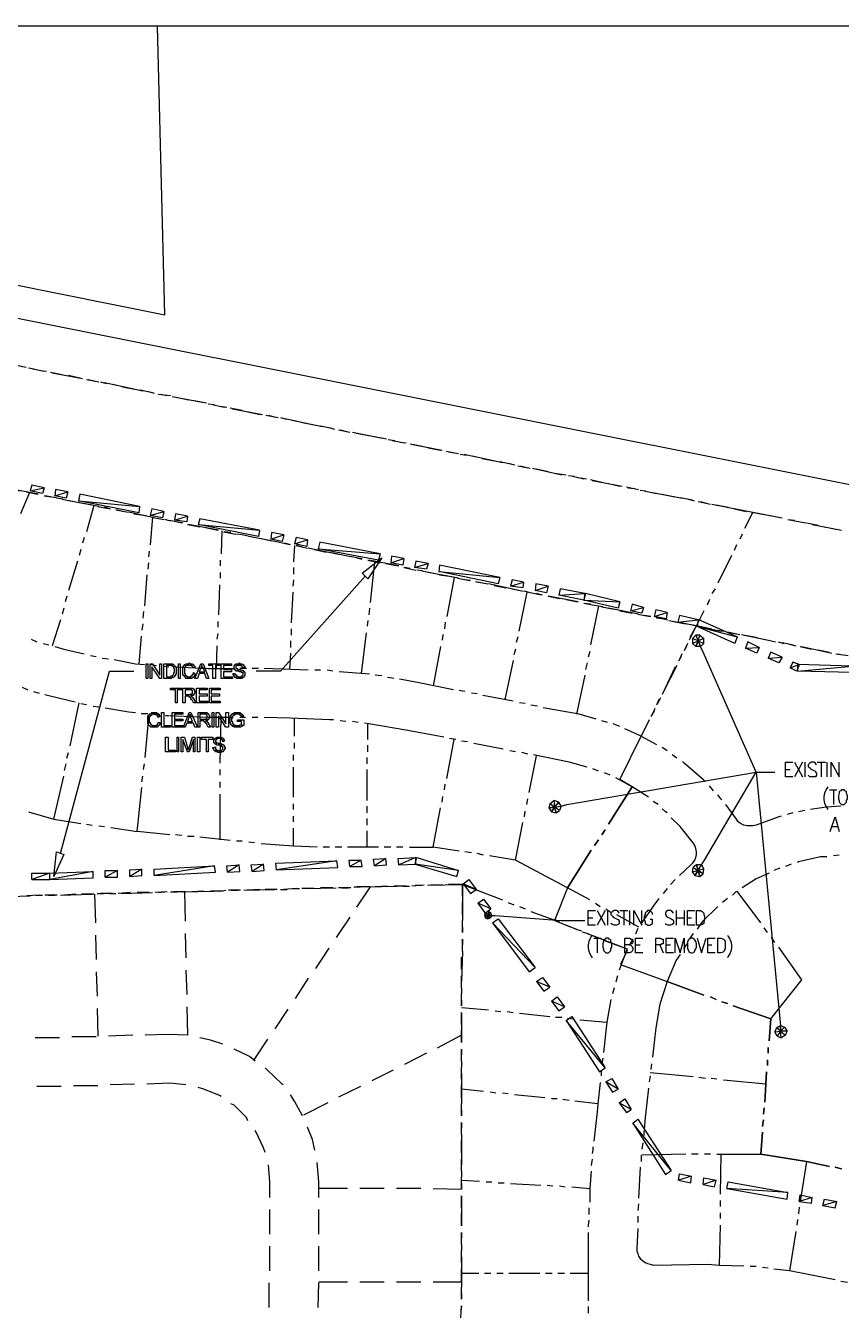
# Model space of a CAD drawing. Header units: metres. Extents: x 0 to 4950, y 0 to 3150.
# Drawn here: x 1469 to 2469, y 1571 to 3150 of the extents above; entities that cross this region are included whole.
import ezdxf

# ---------------------------------------------------------------- set-up
doc = ezdxf.new("R2010")
doc.units = ezdxf.units.M
for name, color, linetype in [('CLEARING_LIMITS', 4, 'Continuous'), ('EXISTING_DETAIL', 8, 'Continuous'), ('SITE_BASE', 7, 'Continuous')]:
    doc.layers.add(name, color=color, linetype=linetype)

msp = doc.modelspace()

# ---------------------------------------------------------------- linework, layer by layer
at = {"layer": 'CLEARING_LIMITS'}
for points in [[(1476, 2586), (1474, 2579), (1491, 2583), (1476, 2586)], [(1474, 2579), (1491, 2583), (1489, 2576), (1474, 2579)], [(1505, 2581), (1504, 2573), (1520, 2578), (1505, 2581)], [(1504, 2573), (1520, 2578), (1518, 2570), (1504, 2573)], [(1535, 2575), (1533, 2567), (1608, 2560), (1535, 2575)], [(1533, 2567), (1608, 2560), (1607, 2552), (1533, 2567)], [(1623, 2557), (1621, 2549), (1638, 2554), (1623, 2557)], [(1621, 2549), (1638, 2554), (1636, 2546), (1621, 2549)], [(1652, 2551), (1651, 2543), (1667, 2548), (1652, 2551)], [(1651, 2543), (1667, 2548), (1666, 2541), (1651, 2543)], [(1682, 2545), (1680, 2538), (1755, 2531), (1682, 2545)], [(1680, 2538), (1755, 2531), (1754, 2523), (1680, 2538)], [(1770, 2528), (1769, 2520), (1785, 2525), (1770, 2528)], [(1769, 2520), (1785, 2525), (1783, 2517), (1769, 2520)], [(1800, 2522), (1798, 2514), (1814, 2519), (1800, 2522)], [(1798, 2514), (1814, 2519), (1813, 2511), (1798, 2514)], [(1829, 2516), (1827, 2508), (1903, 2502), (1829, 2516)], [(1827, 2508), (1903, 2502), (1901, 2494), (1827, 2508)], [(1917, 2499), (1916, 2491), (1932, 2496), (1917, 2499)], [(1916, 2491), (1932, 2496), (1931, 2488), (1916, 2491)], [(1947, 2493), (1945, 2485), (1962, 2490), (1947, 2493)], [(1945, 2485), (1962, 2490), (1960, 2483), (1945, 2485)], [(1976, 2488), (1975, 2480), (2050, 2473), (1976, 2488)], [(1975, 2480), (2050, 2473), (2048, 2465), (1975, 2480)], [(2065, 2470), (2063, 2462), (2079, 2467), (2065, 2470)], [(2063, 2462), (2079, 2467), (2078, 2460), (2063, 2462)], [(2094, 2465), (2093, 2457), (2109, 2462), (2094, 2465)], [(2093, 2457), (2109, 2462), (2107, 2454), (2093, 2457)], [(2124, 2459), (2122, 2451), (2154, 2453), (2124, 2459)], [(2122, 2451), (2154, 2453), (2153, 2445), (2122, 2451)], [(2155, 2453), (2153, 2445), (2197, 2443), (2155, 2453)], [(2153, 2445), (2197, 2443), (2195, 2435), (2153, 2445)], [(2212, 2440), (2210, 2432), (2226, 2436), (2212, 2440)], [(2210, 2432), (2226, 2436), (2224, 2429), (2210, 2432)], [(2241, 2433), (2239, 2425), (2255, 2430), (2241, 2433)], [(2239, 2425), (2255, 2430), (2254, 2422), (2239, 2425)], [(2270, 2426), (2268, 2418), (2293, 2421), (2270, 2426)], [(2268, 2418), (2293, 2421), (2292, 2413), (2268, 2418)], [(2294, 2421), (2291, 2413), (2341, 2400), (2294, 2421)], [(2291, 2413), (2341, 2400), (2338, 2392), (2291, 2413)], [(2354, 2394), (2351, 2386), (2368, 2387), (2354, 2394)], [(2351, 2386), (2368, 2387), (2365, 2380), (2351, 2386)], [(2382, 2381), (2379, 2374), (2396, 2375), (2382, 2381)], [(2379, 2374), (2396, 2375), (2392, 2368), (2379, 2374)], [(2409, 2369), (2406, 2362), (2417, 2366), (2409, 2369)], [(2406, 2362), (2417, 2366), (2414, 2358), (2406, 2362)], [(2415, 2366), (2415, 2358), (2482, 2364), (2415, 2366)], [(2415, 2358), (2482, 2364), (2482, 2356), (2415, 2358)], [(1701, 2111), (1700, 2119), (1626, 2107), (1701, 2111)], [(1700, 2119), (1626, 2107), (1626, 2115), (1700, 2119)], [(1730, 2120), (1716, 2111), (1715, 2119), (1730, 2120)], [(1731, 2112), (1730, 2120), (1716, 2111), (1731, 2112)], [(1760, 2121), (1746, 2112), (1745, 2120), (1760, 2121)], [(1761, 2113), (1760, 2121), (1746, 2112), (1761, 2113)], [(1850, 2125), (1776, 2114), (1775, 2122), (1850, 2125)], [(1851, 2117), (1850, 2125), (1776, 2114), (1851, 2117)], [(1880, 2126), (1866, 2118), (1865, 2126), (1880, 2126)], [(1881, 2118), (1880, 2126), (1866, 2118), (1881, 2118)], [(1910, 2128), (1896, 2119), (1895, 2127), (1910, 2128)], [(1911, 2120), (1910, 2128), (1896, 2119), (1911, 2120)], [(1947, 2129), (1926, 2120), (1925, 2128), (1947, 2129)], [(1947, 2121), (1947, 2129), (1926, 2120), (1947, 2121)], [(1999, 2113), (1946, 2121), (1948, 2129), (1999, 2113)], [(1997, 2106), (1999, 2113), (1946, 2121), (1997, 2106)], [(1498, 2102), (1498, 2110), (1476, 2102), (1498, 2102)], [(1498, 2110), (1476, 2102), (1476, 2110), (1498, 2110)], [(1551, 2104), (1551, 2112), (1498, 2102), (1551, 2104)], [(1551, 2112), (1498, 2102), (1498, 2110), (1551, 2112)], [(1581, 2105), (1581, 2113), (1566, 2105), (1581, 2105)], [(1581, 2113), (1566, 2105), (1566, 2113), (1581, 2113)], [(1611, 2107), (1611, 2115), (1596, 2106), (1611, 2107)], [(1611, 2115), (1596, 2106), (1596, 2114), (1611, 2115)], [(2021, 2090), (2005, 2097), (2012, 2102), (2021, 2090)], [(2014, 2085), (2021, 2090), (2005, 2097), (2014, 2085)], [(2039, 2066), (2023, 2073), (2030, 2078), (2039, 2066)], [(2032, 2061), (2039, 2066), (2023, 2073), (2032, 2061)], [(2093, 1994), (2041, 2049), (2048, 2054), (2093, 1994)], [(2086, 1989), (2093, 1994), (2041, 2049), (2086, 1989)], [(2111, 1970), (2095, 1977), (2102, 1982), (2111, 1970)], [(2104, 1965), (2111, 1970), (2095, 1977), (2104, 1965)], [(2129, 1946), (2113, 1953), (2120, 1958), (2129, 1946)], [(2122, 1941), (2129, 1946), (2113, 1953), (2122, 1941)], [(2179, 1871), (2131, 1929), (2138, 1934), (2179, 1871)], [(2172, 1866), (2179, 1871), (2131, 1929), (2172, 1866)], [(2195, 1845), (2180, 1854), (2187, 1858), (2195, 1845)], [(2188, 1841), (2195, 1845), (2180, 1854), (2188, 1841)], [(2211, 1820), (2196, 1828), (2203, 1833), (2211, 1820)], [(2205, 1816), (2211, 1820), (2196, 1828), (2205, 1816)], [(2260, 1745), (2213, 1803), (2219, 1808), (2260, 1745)], [(2253, 1740), (2260, 1745), (2213, 1803), (2253, 1740)], [(2285, 1738), (2269, 1733), (2270, 1741), (2285, 1738)], [(2284, 1730), (2285, 1738), (2269, 1733), (2284, 1730)], [(2315, 1733), (2299, 1728), (2300, 1736), (2315, 1733)], [(2313, 1725), (2315, 1733), (2299, 1728), (2313, 1725)], [(2403, 1718), (2328, 1723), (2330, 1731), (2403, 1718)], [(2402, 1710), (2403, 1718), (2328, 1723), (2402, 1710)], [(2433, 1712), (2417, 1707), (2418, 1715), (2433, 1712)], [(2432, 1705), (2433, 1712), (2417, 1707), (2432, 1705)], [(2463, 1707), (2446, 1702), (2448, 1710), (2463, 1707)], [(2461, 1699), (2463, 1707), (2446, 1702), (2461, 1699)]]:
    msp.add_lwpolyline(points, dxfattribs=at)
at = {"layer": 'EXISTING_DETAIL'}
for p, q in [((1472, 2730), (1479, 2729)), ((1487, 2727), (1494, 2726)), ((1501, 2724), (1538, 2717)), ((1545, 2716), (1553, 2714)), ((1560, 2713), (1567, 2711)), ((1575, 2710), (1612, 2702)), ((1619, 2701), (1626, 2699)), ((1634, 2698), (1641, 2696)), ((1648, 2695), (1685, 2688)), ((1692, 2686), (1700, 2685)), ((1707, 2683), (1715, 2682)), ((1722, 2680), (1759, 2673)), ((1766, 2672), (1773, 2670)), ((1781, 2669), (1788, 2667)), ((1795, 2666), (1832, 2658)), ((1840, 2657), (1847, 2655)), ((1854, 2654), (1862, 2652)), ((1869, 2651), (1906, 2644)), ((1913, 2642), (1921, 2641)), ((1928, 2639), (1935, 2638)), ((1943, 2636), (1979, 2629)), ((1987, 2627), (1994, 2626)), ((2001, 2624), (2009, 2623)), ((2016, 2622), (2053, 2614)), ((2060, 2613), (2068, 2611)), ((2075, 2610), (2082, 2608)), ((2090, 2607), (2126, 2599)), ((2134, 2598), (2141, 2597)), ((2149, 2595), (2156, 2594)), ((2163, 2592), (2200, 2585)), ((1473, 2577), (1462, 2551)), ((1469, 2578), (1483, 2575)), ((2207, 2583), (2215, 2582)), ((2222, 2580), (2229, 2579)), ((2237, 2577), (2274, 2570)), ((1491, 2573), (1506, 2571)), ((1499, 2572), (1492, 2573)), ((1514, 2569), (1506, 2570)), ((1513, 2569), (1528, 2566)), ((1558, 2560), (1521, 2567)), ((1535, 2565), (1550, 2562)), ((1552, 2561), (1543, 2529)), ((2281, 2569), (2288, 2567)), ((2296, 2566), (2303, 2564)), ((1579, 2556), (1594, 2553)), ((1587, 2554), (1580, 2556)), ((1631, 2545), (1595, 2553)), ((1601, 2551), (1616, 2549)), ((1624, 2547), (1621, 2513)), ((1623, 2547), (1638, 2544)), ((1646, 2542), (1639, 2544)), ((1645, 2543), (1660, 2540)), ((2360, 2553), (2396, 2546)), ((2403, 2544), (2411, 2543)), ((1661, 2540), (1653, 2541)), ((1667, 2538), (1682, 2535)), ((1705, 2531), (1668, 2538)), ((1689, 2534), (1704, 2531)), ((1709, 2530), (1708, 2502)), ((1711, 2529), (1726, 2526)), ((1720, 2528), (1712, 2529)), ((2418, 2541), (2425, 2540)), ((2433, 2538), (2469, 2531)), ((1540, 2522), (1538, 2515)), ((1756, 2521), (1770, 2518)), ((1793, 2513), (1786, 2515)), ((1798, 2512), (1797, 2492)), ((1800, 2512), (1814, 2509)), ((1808, 2510), (1801, 2512)), ((2340, 2513), (2337, 2506)), ((2347, 2526), (2344, 2520)), ((1536, 2507), (1534, 2500)), ((1620, 2505), (1619, 2498)), ((1852, 2501), (1815, 2509)), ((1822, 2507), (1837, 2504)), ((1866, 2499), (1881, 2496)), ((1881, 2495), (1874, 2497)), ((2334, 2500), (2317, 2466)), ((1532, 2493), (1521, 2457)), ((1619, 2491), (1618, 2483)), ((1707, 2494), (1707, 2487)), ((1797, 2485), (1797, 2477)), ((1888, 2494), (1903, 2491)), ((1926, 2487), (1889, 2494)), ((1896, 2492), (1891, 2442)), ((1910, 2490), (1925, 2487)), ((1932, 2485), (1947, 2482)), ((1940, 2484), (1933, 2485)), ((1955, 2481), (1948, 2482)), ((1954, 2481), (1969, 2478)), ((1617, 2476), (1614, 2438)), ((1706, 2464), (1705, 2427)), ((1707, 2479), (1707, 2472)), ((1797, 2470), (1796, 2462)), ((1999, 2472), (1962, 2479)), ((1976, 2476), (1991, 2474)), ((1994, 2473), (1985, 2425)), ((1998, 2472), (2013, 2469)), ((2014, 2469), (2007, 2470)), ((2020, 2468), (2035, 2465)), ((2029, 2466), (2021, 2467)), ((2073, 2457), (2036, 2465)), ((1519, 2450), (1517, 2443)), ((1796, 2455), (1794, 2417)), ((2043, 2463), (2057, 2460)), ((2065, 2459), (2079, 2456)), ((2083, 2455), (2073, 2407)), ((2102, 2451), (2095, 2453)), ((2314, 2459), (2310, 2453)), ((1515, 2435), (1513, 2428)), ((1890, 2435), (1889, 2427)), ((2131, 2446), (2145, 2443)), ((2161, 2440), (2154, 2441)), ((2171, 2438), (2161, 2390)), ((2175, 2437), (2190, 2434)), ((2220, 2428), (2183, 2435)), ((2197, 2432), (2212, 2429)), ((2307, 2446), (2304, 2439)), ((1511, 2421), (1501, 2389)), ((1612, 2416), (1611, 2408)), ((1613, 2431), (1612, 2423)), ((1704, 2419), (1704, 2412)), ((1888, 2420), (1887, 2413)), ((1983, 2418), (1982, 2410)), ((2219, 2428), (2234, 2425)), ((2235, 2425), (2227, 2426)), ((2241, 2424), (2256, 2421)), ((2249, 2422), (2242, 2423)), ((2263, 2419), (2278, 2416)), ((1610, 2401), (1607, 2367)), ((1704, 2404), (1703, 2397)), ((1794, 2410), (1794, 2402)), ((1886, 2405), (1880, 2355)), ((1980, 2403), (1979, 2396)), ((2285, 2415), (2300, 2412)), ((2291, 2414), (2310, 2410)), ((2307, 2410), (2322, 2407)), ((2317, 2408), (2324, 2407)), ((2329, 2406), (2344, 2403)), ((2332, 2405), (2339, 2404)), ((2346, 2403), (2383, 2395)), ((2351, 2402), (2366, 2399)), ((1475, 2397), (1482, 2394)), ((1490, 2392), (1497, 2390)), ((1703, 2389), (1702, 2361)), ((1793, 2395), (1793, 2387)), ((1977, 2388), (1968, 2340)), ((2069, 2385), (2067, 2378)), ((2072, 2400), (2070, 2393)), ((2279, 2390), (2276, 2383)), ((2280, 2392), (2277, 2385)), ((2374, 2397), (2388, 2394)), ((2391, 2394), (2398, 2392)), ((2396, 2393), (2410, 2390)), ((2405, 2391), (2413, 2389)), ((2418, 2388), (2432, 2385)), ((2420, 2388), (2457, 2380)), ((1548, 2377), (1555, 2376)), ((1562, 2374), (1570, 2373)), ((1793, 2380), (1792, 2360)), ((2066, 2371), (2056, 2323)), ((2160, 2382), (2158, 2375)), ((2272, 2376), (2269, 2370)), ((2273, 2379), (2270, 2372)), ((2440, 2384), (2454, 2381)), ((2462, 2379), (2477, 2377)), ((2464, 2379), (2471, 2378)), ((1622, 2366), (1629, 2365)), ((1637, 2364), (1644, 2363)), ((1739, 2361), (1731, 2361)), ((1754, 2361), (1746, 2361)), ((1830, 2359), (1823, 2359)), ((1845, 2358), (1838, 2359)), ((1890, 2354), (1853, 2357)), ((1905, 2352), (1897, 2353)), ((2154, 2353), (2144, 2305)), ((2157, 2368), (2155, 2360)), ((2265, 2363), (2249, 2329)), ((2267, 2365), (2250, 2332)), ((1464, 2338), (1471, 2335)), ((1920, 2349), (1912, 2350)), ((1478, 2333), (1485, 2331)), ((2007, 2333), (2000, 2334)), ((2022, 2330), (2015, 2331)), ((2066, 2321), (2029, 2328)), ((2245, 2323), (2242, 2316)), ((2247, 2325), (2243, 2318)), ((1523, 2266), (1534, 2319)), ((1536, 2318), (1543, 2317)), ((1551, 2315), (1558, 2314)), ((1610, 2306), (1618, 2306)), ((2081, 2318), (2074, 2319)), ((2096, 2315), (2088, 2316)), ((2239, 2309), (2235, 2302)), ((2240, 2312), (2237, 2305)), ((1615, 2252), (1620, 2305)), ((1625, 2305), (1633, 2304)), ((1707, 2245), (1708, 2301)), ((1738, 2301), (1731, 2301)), ((1753, 2301), (1746, 2301)), ((1798, 2278), (1798, 2300)), ((1861, 2296), (1854, 2297)), ((1876, 2295), (1869, 2296)), ((1888, 2274), (1888, 2294)), ((2182, 2295), (2175, 2297)), ((2197, 2290), (2189, 2293)), ((1985, 2226), (1994, 2274)), ((1996, 2274), (1988, 2275)), ((1519, 2251), (1521, 2258)), ((1798, 2263), (1798, 2270)), ((1888, 2259), (1888, 2267)), ((2010, 2271), (2003, 2272)), ((2054, 2262), (2018, 2269)), ((2069, 2259), (2062, 2260)), ((2084, 2256), (2077, 2258)), ((1516, 2236), (1518, 2244)), ((1613, 2237), (1614, 2244)), ((1797, 2248), (1797, 2255)), ((1887, 2244), (1887, 2252)), ((2086, 2209), (2095, 2254)), ((2267, 2251), (2261, 2255)), ((1503, 2176), (1515, 2229)), ((1611, 2222), (1612, 2229)), ((1707, 2230), (1707, 2237)), ((1797, 2203), (1797, 2240)), ((1887, 2199), (1887, 2237)), ((2171, 2235), (2164, 2238)), ((2185, 2230), (2178, 2233)), ((1707, 2215), (1707, 2222)), ((1982, 2212), (1983, 2219)), ((2312, 2211), (2307, 2217)), ((1707, 2151), (1707, 2207)), ((1797, 2188), (1797, 2195)), ((1979, 2197), (1980, 2204)), ((2083, 2194), (2084, 2201)), ((2244, 2194), (2238, 2198)), ((1797, 2173), (1797, 2180)), ((1887, 2184), (1887, 2192)), ((2080, 2179), (2081, 2186)), ((2409, 2184), (2402, 2182)), ((1543, 2170), (1550, 2169)), ((1558, 2168), (1565, 2167)), ((1887, 2169), (1887, 2177)), ((1645, 2157), (1605, 2161)), ((1660, 2156), (1652, 2157)), ((1675, 2155), (1667, 2155)), ((1719, 2150), (1682, 2154)), ((1734, 2149), (1727, 2149)), ((1749, 2147), (1742, 2148)), ((1887, 2142), (1887, 2162)), ((1797, 2143), (1757, 2146)), ((1841, 2142), (1833, 2142)), ((1856, 2142), (1848, 2142)), ((1901, 2142), (1863, 2142)), ((1916, 2142), (1908, 2142)), ((1931, 2142), (1923, 2142)), ((2000, 2137), (1968, 2142)), ((2015, 2135), (2007, 2136)), ((2030, 2132), (2022, 2134)), ((2466, 2132), (2459, 2131)), ((2069, 2126), (2037, 2131)), ((2407, 2121), (2400, 2118)), ((1556, 2085), (1564, 2085)), ((1571, 2085), (1579, 2085)), ((1586, 2085), (1624, 2086)), ((1631, 2086), (1639, 2087)), ((1646, 2087), (1654, 2087)), ((1661, 2087), (1699, 2088)), ((1706, 2088), (1714, 2089)), ((1721, 2089), (1729, 2089)), ((1736, 2089), (1774, 2090)), ((1781, 2090), (1789, 2090)), ((1796, 2091), (1804, 2091)), ((1811, 2091), (1849, 2092)), ((1856, 2092), (1864, 2092)), ((1871, 2093), (1879, 2093)), ((1886, 2093), (1924, 2094)), ((1931, 2094), (1939, 2094)), ((1946, 2095), (1954, 2095)), ((2004, 2096), (2004, 2052)), ((2255, 2091), (2250, 2085)), ((2340, 2088), (2335, 2083)), ((2370, 2049), (2341, 2088)), ((1436, 2081), (1474, 2082)), ((1481, 2083), (1489, 2083)), ((1496, 2083), (1504, 2083)), ((1511, 2083), (1549, 2084)), ((2060, 2074), (2067, 2071)), ((2074, 2069), (2081, 2066)), ((2167, 2073), (2173, 2069)), ((2329, 2079), (2323, 2074)), ((2088, 2063), (2123, 2050)), ((2180, 2066), (2186, 2062)), ((2193, 2059), (2220, 2044)), ((2004, 2044), (2004, 2037)), ((2129, 2047), (2136, 2044)), ((2143, 2041), (2150, 2039)), ((2151, 2038), (2158, 2036)), ((2219, 2042), (2216, 2035)), ((2378, 2037), (2374, 2043)), ((2004, 2029), (2004, 2022)), ((2165, 2033), (2172, 2030)), ((2179, 2027), (2206, 2017)), ((2213, 2029), (2209, 2022)), ((2279, 2023), (2275, 2017)), ((2287, 2036), (2283, 2030)), ((2387, 2025), (2383, 2031)), ((2004, 2014), (2003, 1977)), ((2194, 1984), (2192, 1976)), ((2003, 1969), (2003, 1962)), ((2190, 1969), (2188, 1962)), ((2003, 1954), (2003, 1947)), ((2003, 1945), (2036, 1942)), ((2186, 1955), (2181, 1927)), ((2003, 1939), (2003, 1902)), ((2044, 1941), (2051, 1940)), ((2059, 1940), (2066, 1939)), ((2074, 1938), (2111, 1934)), ((2118, 1933), (2126, 1933)), ((2133, 1932), (2141, 1931)), ((2003, 1894), (2003, 1887)), ((2176, 1883), (2175, 1876)), ((2003, 1879), (2003, 1872)), ((2174, 1868), (2174, 1861)), ((2287, 1860), (2234, 1865)), ((2236, 1876), (2235, 1869)), ((2234, 1861), (2233, 1854)), ((2302, 1858), (2294, 1859)), ((2316, 1857), (2309, 1858)), ((2376, 1851), (2324, 1856)), ((2030, 1842), (2003, 1845)), ((2045, 1840), (2038, 1841)), ((2060, 1839), (2053, 1840)), ((2105, 1834), (2068, 1838)), ((2120, 1833), (2113, 1833)), ((2135, 1831), (2127, 1832)), ((2003, 1819), (2003, 1812)), ((2170, 1827), (2142, 1830)), ((2003, 1804), (2003, 1797)), ((2003, 1789), (2003, 1752)), ((2225, 1779), (2224, 1771)), ((2163, 1759), (2162, 1751)), ((2223, 1764), (2223, 1756)), ((2278, 1765), (2224, 1764)), ((2293, 1765), (2285, 1765)), ((2308, 1765), (2301, 1765)), ((2321, 1765), (2320, 1716)), ((2426, 1756), (2370, 1765)), ((2003, 1744), (2003, 1737)), ((2222, 1749), (2220, 1711)), ((2003, 1733), (2025, 1732)), ((2003, 1729), (2003, 1722)), ((2033, 1731), (2040, 1731)), ((2048, 1730), (2055, 1730)), ((2063, 1729), (2100, 1727)), ((2108, 1727), (2115, 1726)), ((2123, 1726), (2130, 1725)), ((2138, 1725), (2160, 1723)), ((2003, 1714), (2003, 1677)), ((2320, 1708), (2320, 1701)), ((2159, 1699), (2159, 1691)), ((2220, 1704), (2219, 1696)), ((2320, 1693), (2320, 1686)), ((2417, 1700), (2416, 1692)), ((2219, 1689), (2219, 1681)), ((2320, 1678), (2319, 1629)), ((2415, 1685), (2414, 1678)), ((2003, 1669), (2003, 1662)), ((2413, 1670), (2405, 1622)), ((2003, 1654), (2003, 1647)), ((2003, 1619), (2024, 1619)), ((2031, 1619), (2039, 1619)), ((2046, 1619), (2054, 1619)), ((2061, 1619), (2099, 1619)), ((2106, 1619), (2114, 1619)), ((2121, 1619), (2129, 1619)), ((2136, 1619), (2158, 1619)), ((2379, 1625), (2372, 1626)), ((2468, 1609), (2476, 1608)), ((2003, 1594), (2003, 1587)), ((2003, 1579), (2002, 1572)), ((2158, 1578), (2158, 1570))]:
    msp.add_line(p, q, dxfattribs=at)
for points in [[(1484, 2575), (1447, 2582), (1461, 2579)], [(1557, 2560), (1572, 2557), (1565, 2559)], [(2310, 2563), (2360, 2553), (2350, 2533)], [(1748, 2522), (1734, 2525), (1727, 2526)], [(1792, 2513), (1778, 2516), (1742, 2523)], [(1867, 2498), (1859, 2500), (1844, 2503)], [(2101, 2451), (2087, 2454), (2080, 2456)], [(2146, 2443), (2109, 2450), (2123, 2447)], [(2176, 2437), (2168, 2438), (2153, 2441)], [(2300, 2432), (2291, 2414), (2283, 2399)], [(2257, 2420), (2291, 2414), (2282, 2396)], [(1504, 2388), (1515, 2385), (1540, 2379)], [(1577, 2372), (1603, 2367), (1614, 2366)], [(1652, 2363), (1692, 2361), (1724, 2361)], [(1815, 2359), (1793, 2360), (1761, 2361)], [(1993, 2335), (1949, 2344), (1927, 2348)], [(1492, 2329), (1500, 2327), (1529, 2320)], [(1566, 2313), (1595, 2308), (1603, 2307)], [(2168, 2299), (2147, 2305), (2103, 2313)], [(1723, 2301), (1692, 2301), (1643, 2303), (1640, 2303)], [(1846, 2298), (1841, 2298), (1793, 2300), (1761, 2301)], [(1981, 2277), (1937, 2285), (1889, 2293), (1884, 2294)], [(2232, 2296), (2223, 2278), (2203, 2287)], [(2233, 2298), (2223, 2278), (2242, 2268)], [(2212, 2216), (2197, 2225), (2223, 2278)], [(2255, 2260), (2251, 2263), (2249, 2264)], [(2157, 2240), (2135, 2246), (2091, 2255)], [(2302, 2222), (2300, 2224), (2276, 2245), (2274, 2247)], [(2232, 2203), (2212, 2216), (2183, 2170), (2212, 2216), (2192, 2227)], [(1573, 2166), (1605, 2161), (1611, 2215)], [(2322, 2200), (2321, 2201), (2317, 2206)], [(1472, 2185), (1503, 2176), (1536, 2171)], [(1939, 2142), (1968, 2142), (1977, 2190)], [(2255, 2184), (2253, 2185), (2249, 2189)], [(2395, 2180), (2392, 2179), (2364, 2169), (2360, 2168), (2356, 2168), (2353, 2168), (2349, 2169), (2345, 2171), (2342, 2173), (2340, 2176), (2327, 2194)], [(2424, 2187), (2420, 2186), (2416, 2185)], [(2468, 2192), (2450, 2191), (2431, 2188)], [(1826, 2142), (1797, 2143), (1797, 2165)], [(2160, 2077), (2133, 2092), (2162, 2138), (2133, 2092), (2069, 2126), (2078, 2172)], [(2270, 2107), (2284, 2120), (2287, 2123), (2289, 2126), (2290, 2129), (2291, 2133), (2291, 2136), (2290, 2140), (2289, 2144), (2287, 2147), (2271, 2167), (2260, 2178)], [(2166, 2144), (2171, 2151), (2166, 2144)], [(2175, 2157), (2179, 2163), (2175, 2157)], [(2393, 2116), (2390, 2115), (2386, 2113)], [(2451, 2130), (2443, 2130), (2416, 2124), (2415, 2123)], [(2265, 2102), (2260, 2097), (2259, 2096)], [(2380, 2110), (2364, 2103), (2347, 2092)], [(1961, 2095), (2004, 2096), (2053, 2077)], [(2133, 2092), (2117, 2052), (2144, 2041)], [(2245, 2079), (2239, 2071), (2223, 2048)], [(2317, 2069), (2298, 2050), (2292, 2041)], [(2157, 2036), (2206, 2017), (2196, 1991)], [(2206, 2015), (2198, 1998), (2255, 1977)], [(2271, 2010), (2266, 2003), (2255, 1977), (2300, 1960), (2255, 1977), (2246, 1949), (2241, 1920), (2237, 1884)], [(2382, 1931), (2420, 1979), (2392, 2019)], [(2315, 1955), (2308, 1958), (2315, 1955)], [(2329, 1950), (2322, 1952), (2329, 1950)], [(2380, 1904), (2382, 1931), (2336, 1947), (2382, 1931), (2380, 1904)], [(2148, 1930), (2181, 1927), (2177, 1890)], [(2379, 1889), (2379, 1896), (2379, 1889)], [(2378, 1874), (2378, 1881), (2378, 1874)], [(2003, 1864), (2003, 1845), (2003, 1827)], [(2375, 1829), (2376, 1851), (2377, 1866), (2375, 1829)], [(2173, 1853), (2170, 1827), (2169, 1817), (2165, 1781)], [(2232, 1846), (2228, 1810), (2226, 1786)], [(2373, 1814), (2374, 1822), (2373, 1814)], [(2372, 1799), (2373, 1807), (2372, 1799)], [(2316, 1765), (2321, 1765), (2370, 1765), (2372, 1792), (2370, 1765), (2426, 1756), (2454, 1750), (2426, 1756), (2418, 1707)], [(2164, 1774), (2164, 1770), (2163, 1766)], [(2162, 1744), (2160, 1723), (2160, 1706)], [(2469, 1747), (2461, 1749), (2469, 1747)], [(2159, 1684), (2158, 1678), (2158, 1676)], [(2219, 1674), (2218, 1650), (2218, 1646), (2219, 1643), (2220, 1640), (2222, 1637), (2225, 1634), (2228, 1632), (2231, 1631), (2234, 1630), (2238, 1629), (2305, 1630), (2319, 1629), (2349, 1628)], [(2158, 1669), (2158, 1633), (2158, 1619), (2158, 1585)], [(2003, 1639), (2003, 1619), (2003, 1602)], [(2364, 1627), (2362, 1627), (2357, 1627)], [(2461, 1611), (2430, 1617), (2405, 1622), (2386, 1624)]]:
    msp.add_lwpolyline(points, dxfattribs=at)
at = {"layer": 'SITE_BASE'}
for p, q in [((652, 2952), (4642, 2155)), ((1455, 2734), (1469, 2731)), ((1477, 2729), (1491, 2726)), ((1499, 2725), (1513, 2722)), ((1521, 2721), (1535, 2718)), ((1543, 2716), (1558, 2713)), ((1565, 2712), (1580, 2709)), ((1587, 2707), (1602, 2704)), ((1609, 2703), (1624, 2700)), ((1631, 2698), (1646, 2696)), ((1653, 2694), (1668, 2691)), ((1675, 2690), (1690, 2687)), ((1697, 2685), (1712, 2682)), ((1719, 2681), (1734, 2678)), ((1741, 2676), (1756, 2673)), ((1763, 2672), (1778, 2669)), ((1786, 2668), (1800, 2665)), ((1808, 2663), (1822, 2660)), ((1830, 2659), (1844, 2656)), ((1852, 2654), (1866, 2651)), ((1874, 2650), (1889, 2647)), ((1896, 2646), (1911, 2643)), ((1918, 2641), (1933, 2638)), ((1940, 2637), (1955, 2634)), ((1962, 2632), (1977, 2629)), ((1984, 2628), (1999, 2625)), ((2006, 2624), (2021, 2621)), ((2028, 2619), (2043, 2616)), ((2050, 2615), (2065, 2612)), ((2072, 2610), (2087, 2607)), ((2095, 2606), (2109, 2603)), ((2117, 2601), (2131, 2599)), ((2139, 2597), (2153, 2594)), ((2161, 2593), (2175, 2590)), ((2183, 2588), (2197, 2585)), ((2205, 2584), (2220, 2581)), ((2227, 2579), (2242, 2576)), ((2249, 2575), (2264, 2572)), ((2271, 2571), (2286, 2568)), ((2293, 2566), (2308, 2563)), ((2315, 2562), (2330, 2559)), ((2337, 2557), (2352, 2554)), ((2359, 2553), (2374, 2550)), ((2381, 2549), (2396, 2546)), ((2403, 2544), (2418, 2541)), ((2426, 2540), (2440, 2537)), ((2448, 2535), (2462, 2532)), ((2411, 2246), (2421, 2228)), ((2421, 2246), (2411, 2228)), ((2424, 2246), (2424, 2228)), ((2439, 2246), (2449, 2246)), ((2444, 2246), (2444, 2228)), ((2451, 2246), (2451, 2228)), ((2364, 2234), (2387, 2234)), ((2400, 2237), (2406, 2237)), ((2454, 2212), (2463, 2212)), ((2459, 2212), (2459, 2194)), ((2457, 2167), (2464, 2167)), ((1575, 2085), (1560, 2085)), ((1597, 2086), (1582, 2085)), ((1620, 2086), (1605, 2086)), ((1642, 2087), (1627, 2086)), ((1665, 2087), (1650, 2087)), ((1663, 2087), (1664, 2051)), ((1687, 2088), (1672, 2087)), ((1710, 2088), (1695, 2088)), ((1732, 2089), (1717, 2089)), ((1755, 2090), (1740, 2089)), ((1777, 2090), (1762, 2090)), ((1800, 2091), (1785, 2090)), ((1822, 2091), (1807, 2091)), ((1845, 2092), (1830, 2092)), ((1867, 2092), (1852, 2092)), ((1891, 2093), (1874, 2068)), ((1890, 2093), (1875, 2093)), ((1912, 2094), (1897, 2093)), ((1935, 2094), (1920, 2094)), ((1957, 2095), (1942, 2094)), ((1980, 2095), (1965, 2095)), ((1485, 2083), (1470, 2082)), ((1507, 2083), (1492, 2083)), ((1530, 2084), (1515, 2083)), ((1552, 2084), (1537, 2084)), ((1553, 2084), (1554, 2049)), ((2004, 2059), (2004, 2074)), ((1866, 2056), (1849, 2031)), ((2158, 2055), (2164, 2055)), ((2169, 2064), (2179, 2046)), ((2179, 2064), (2169, 2046)), ((2182, 2064), (2182, 2046)), ((2197, 2064), (2207, 2064)), ((2202, 2064), (2202, 2046)), ((2209, 2064), (2209, 2046)), ((2266, 2064), (2266, 2046)), ((2266, 2055), (2276, 2055)), ((2276, 2064), (2276, 2046)), ((2280, 2055), (2285, 2055)), ((2004, 2037), (2004, 2052)), ((1554, 2034), (1555, 2004)), ((1664, 2036), (1665, 2006)), ((2004, 2014), (2004, 2029)), ((2165, 2030), (2174, 2030)), ((2169, 2030), (2169, 2012)), ((2216, 2022), (2222, 2022)), ((2246, 2022), (2250, 2012)), ((2254, 2022), (2259, 2022)), ((2305, 2022), (2310, 2022)), ((1840, 2018), (1824, 1993)), ((2003, 1992), (2003, 2007)), ((1665, 1991), (1666, 1961)), ((1555, 1989), (1556, 1959)), ((1815, 1981), (1799, 1956)), ((2003, 1969), (2003, 1984)), ((2003, 1947), (2003, 1962)), ((1556, 1944), (1557, 1910)), ((1790, 1943), (1774, 1919)), ((2003, 1924), (2003, 1939)), ((1600, 1911), (1570, 1910)), ((2003, 1911), (1973, 1895)), ((2003, 1902), (2003, 1917)), ((1510, 1908), (1480, 1908)), ((1555, 1909), (1525, 1909)), ((1765, 1906), (1748, 1881)), ((1960, 1889), (1933, 1875)), ((2003, 1879), (2003, 1894)), ((1919, 1868), (1893, 1855)), ((2003, 1857), (2003, 1872)), ((1512, 1848), (1482, 1848)), ((1557, 1849), (1527, 1849)), ((1602, 1851), (1572, 1850)), ((1879, 1848), (1852, 1835)), ((2003, 1834), (2003, 1849)), ((1839, 1828), (1809, 1813)), ((2003, 1812), (2003, 1827)), ((2003, 1789), (2003, 1804)), ((2003, 1767), (2003, 1782)), ((2003, 1744), (2003, 1759)), ((1863, 1723), (1828, 1723)), ((1908, 1723), (1878, 1723)), ((1953, 1723), (1923, 1723)), ((2003, 1699), (2003, 1714)), ((1768, 1667), (1768, 1697)), ((1828, 1667), (1828, 1697)), ((2003, 1677), (2003, 1692)), ((2003, 1654), (2003, 1669)), ((1768, 1622), (1768, 1652)), ((1828, 1622), (1828, 1652)), ((2003, 1632), (2003, 1647)), ((2003, 1609), (2003, 1624)), ((1767, 1577), (1767, 1607)), ((1827, 1577), (1828, 1607)), ((1863, 1608), (1828, 1608)), ((1908, 1608), (1878, 1608)), ((1953, 1608), (1923, 1608)), ((2003, 1608), (1968, 1608)), ((2003, 1587), (2003, 1602)), ((2002, 1564), (2003, 1579))]:
    msp.add_line(p, q, dxfattribs=at)
for points in [[(0, 3150), (4950, 3150), (4950, 0), (0, 0), (0, 3150)], [(666, 3149), (666, 2991), (1639, 2795), (1630, 3149)], [(1881, 2478), (1905, 2497), (1888, 2471), (1881, 2478)], [(1885, 2475), (1781, 2358), (1751, 2358)], [(2297, 2120), (2301, 2126), (2364, 2234), (2299, 2381), (2296, 2388), (2290, 2388), (2286, 2392), (2293, 2395), (2286, 2398), (2290, 2402), (2293, 2395), (2286, 2398), (2286, 2392), (2293, 2395), (2290, 2388), (2293, 2395), (2296, 2388), (2293, 2395), (2300, 2392), (2296, 2388)], [(2293, 2395), (2300, 2392), (2300, 2398), (2293, 2395), (2295, 2402), (2300, 2398), (2293, 2395), (2295, 2402), (2290, 2402), (2293, 2395)], [(1511, 2134), (1571, 2358), (1601, 2358)], [(1616, 2349), (1616, 2367), (1618, 2367), (1618, 2349), (1616, 2349)], [(1621, 2349), (1621, 2367), (1624, 2367), (1633, 2353), (1633, 2367), (1635, 2367), (1635, 2349), (1633, 2349), (1623, 2363), (1623, 2349), (1621, 2349)], [(1638, 2349), (1638, 2367), (1644, 2367), (1645, 2367), (1646, 2367), (1647, 2367), (1648, 2367), (1649, 2367), (1649, 2366), (1650, 2366), (1650, 2365), (1651, 2365), (1651, 2364), (1652, 2364), (1652, 2363), (1653, 2362), (1653, 2361), (1653, 2360), (1653, 2359), (1653, 2358), (1653, 2357), (1653, 2356), (1653, 2355), (1653, 2354), (1652, 2354), (1652, 2353), (1652, 2352), (1651, 2352), (1651, 2351), (1650, 2351), (1650, 2350), (1649, 2350), (1648, 2350), (1647, 2349), (1646, 2349), (1645, 2349), (1638, 2349)], [(1641, 2351), (1644, 2351), (1645, 2351), (1646, 2351), (1647, 2351), (1647, 2352), (1648, 2352), (1649, 2352), (1649, 2353), (1650, 2354), (1650, 2355), (1650, 2356), (1651, 2356), (1651, 2357), (1651, 2358), (1651, 2359), (1651, 2360), (1651, 2361), (1650, 2361), (1650, 2362), (1650, 2363), (1649, 2363), (1649, 2364), (1648, 2364), (1648, 2365), (1647, 2365), (1646, 2365), (1645, 2365), (1644, 2365), (1641, 2365), (1641, 2351)], [(1656, 2349), (1656, 2367), (1658, 2367), (1658, 2349), (1656, 2349)], [(1674, 2356), (1676, 2355), (1676, 2354), (1676, 2353), (1675, 2352), (1675, 2351), (1674, 2351), (1674, 2350), (1673, 2350), (1672, 2350), (1672, 2349), (1671, 2349), (1670, 2349), (1669, 2349), (1668, 2349), (1667, 2349), (1666, 2349), (1665, 2349), (1665, 2350), (1664, 2350), (1664, 2351), (1663, 2351), (1663, 2352), (1662, 2352), (1662, 2353), (1661, 2353), (1661, 2354), (1661, 2355), (1661, 2356), (1661, 2357), (1661, 2358), (1661, 2359), (1661, 2360), (1661, 2361), (1661, 2362), (1661, 2363), (1662, 2363), (1662, 2364), (1662, 2365), (1663, 2365), (1663, 2366), (1664, 2366), (1665, 2366), (1665, 2367), (1666, 2367), (1667, 2367), (1668, 2367), (1669, 2367), (1669, 2368), (1670, 2367), (1671, 2367), (1672, 2367), (1673, 2367), (1673, 2366), (1674, 2366), (1674, 2365), (1675, 2365), (1675, 2364), (1676, 2364), (1676, 2363), (1676, 2362), (1674, 2362), (1673, 2363), (1673, 2364), (1672, 2364), (1672, 2365), (1671, 2365), (1670, 2365), (1669, 2365), (1668, 2365), (1667, 2365), (1666, 2365), (1665, 2364), (1664, 2363), (1664, 2362), (1663, 2362), (1663, 2361), (1663, 2360), (1663, 2359), (1663, 2358), (1663, 2357), (1663, 2356), (1663, 2355), (1664, 2355), (1664, 2354), (1664, 2353), (1665, 2353), (1665, 2352), (1666, 2352), (1666, 2351), (1667, 2351), (1668, 2351), (1669, 2351), (1670, 2351), (1671, 2351), (1671, 2352), (1672, 2352), (1673, 2353), (1673, 2354), (1674, 2354), (1674, 2355), (1674, 2356)], [(1676, 2349), (1683, 2367), (1686, 2367), (1693, 2349), (1690, 2349), (1688, 2355), (1681, 2355), (1679, 2349), (1676, 2349)], [(1681, 2357), (1688, 2357), (1686, 2362), (1685, 2362), (1685, 2363), (1685, 2364), (1685, 2365), (1684, 2365), (1684, 2364), (1684, 2363), (1684, 2362), (1683, 2362), (1681, 2357)], [(1698, 2349), (1698, 2365), (1693, 2365), (1693, 2367), (1707, 2367), (1707, 2365), (1701, 2365), (1701, 2349), (1698, 2349)], [(1708, 2349), (1708, 2367), (1721, 2367), (1721, 2365), (1711, 2365), (1711, 2360), (1721, 2360), (1721, 2357), (1711, 2357), (1711, 2351), (1722, 2351), (1722, 2349), (1708, 2349)], [(1723, 2355), (1725, 2355), (1725, 2354), (1726, 2354), (1726, 2353), (1726, 2352), (1727, 2352), (1728, 2352), (1728, 2351), (1729, 2351), (1730, 2351), (1731, 2351), (1732, 2351), (1733, 2351), (1733, 2352), (1734, 2352), (1735, 2353), (1735, 2354), (1735, 2355), (1735, 2356), (1734, 2356), (1733, 2356), (1733, 2357), (1732, 2357), (1731, 2357), (1730, 2357), (1730, 2358), (1729, 2358), (1728, 2358), (1727, 2358), (1726, 2359), (1725, 2359), (1725, 2360), (1724, 2360), (1724, 2361), (1724, 2362), (1724, 2363), (1724, 2364), (1724, 2365), (1725, 2365), (1725, 2366), (1726, 2366), (1726, 2367), (1727, 2367), (1728, 2367), (1729, 2367), (1730, 2367), (1730, 2368), (1731, 2367), (1732, 2367), (1733, 2367), (1734, 2367), (1734, 2366), (1735, 2366), (1736, 2365), (1736, 2364), (1737, 2364), (1737, 2363), (1737, 2362), (1735, 2362), (1734, 2362), (1734, 2363), (1734, 2364), (1733, 2364), (1733, 2365), (1732, 2365), (1731, 2365), (1730, 2365), (1729, 2365), (1728, 2365), (1727, 2365), (1727, 2364), (1726, 2364), (1726, 2363), (1726, 2362), (1726, 2361), (1727, 2361), (1728, 2361), (1728, 2360), (1729, 2360), (1730, 2360), (1731, 2360), (1732, 2360), (1732, 2359), (1733, 2359), (1734, 2359), (1735, 2359), (1735, 2358), (1736, 2358), (1736, 2357), (1737, 2357), (1737, 2356), (1737, 2355), (1737, 2354), (1737, 2353), (1737, 2352), (1736, 2351), (1736, 2350), (1735, 2350), (1734, 2350), (1734, 2349), (1733, 2349), (1732, 2349), (1731, 2349), (1730, 2349), (1729, 2349), (1728, 2349), (1727, 2349), (1727, 2350), (1726, 2350), (1725, 2350), (1725, 2351), (1724, 2351), (1724, 2352), (1724, 2353), (1723, 2353), (1723, 2354), (1723, 2355)], [(1652, 2319), (1652, 2335), (1646, 2335), (1646, 2337), (1660, 2337), (1660, 2335), (1654, 2335), (1654, 2319), (1652, 2319)], [(1661, 2319), (1661, 2337), (1669, 2337), (1670, 2337), (1671, 2337), (1672, 2337), (1673, 2337), (1674, 2336), (1675, 2335), (1675, 2334), (1676, 2333), (1676, 2332), (1676, 2331), (1675, 2331), (1675, 2330), (1675, 2329), (1674, 2329), (1674, 2328), (1673, 2328), (1672, 2328), (1671, 2328), (1671, 2327), (1672, 2327), (1672, 2326), (1673, 2326), (1673, 2325), (1674, 2325), (1674, 2324), (1677, 2319), (1674, 2319), (1672, 2323), (1671, 2323), (1671, 2324), (1671, 2325), (1670, 2325), (1670, 2326), (1669, 2326), (1669, 2327), (1668, 2327), (1667, 2327), (1666, 2327), (1664, 2327), (1664, 2319), (1661, 2319)], [(1678, 2319), (1678, 2337), (1691, 2337), (1691, 2335), (1681, 2335), (1681, 2330), (1691, 2330), (1691, 2327), (1681, 2327), (1681, 2321), (1692, 2321), (1692, 2319), (1678, 2319)], [(1694, 2319), (1694, 2337), (1707, 2337), (1707, 2335), (1696, 2335), (1696, 2330), (1706, 2330), (1706, 2327), (1696, 2327), (1696, 2321), (1707, 2321), (1707, 2319), (1694, 2319)], [(1664, 2329), (1669, 2329), (1670, 2329), (1671, 2329), (1671, 2330), (1672, 2330), (1673, 2330), (1673, 2331), (1673, 2332), (1673, 2333), (1673, 2334), (1672, 2334), (1672, 2335), (1671, 2335), (1670, 2335), (1669, 2335), (1664, 2335), (1664, 2329)], [(1631, 2295), (1633, 2295), (1633, 2294), (1633, 2293), (1633, 2292), (1632, 2292), (1632, 2291), (1631, 2291), (1631, 2290), (1630, 2290), (1630, 2289), (1629, 2289), (1628, 2289), (1627, 2289), (1626, 2289), (1625, 2289), (1624, 2289), (1623, 2289), (1622, 2289), (1622, 2290), (1621, 2290), (1620, 2291), (1619, 2292), (1619, 2293), (1618, 2293), (1618, 2294), (1618, 2295), (1618, 2296), (1618, 2297), (1618, 2298), (1618, 2299), (1618, 2300), (1618, 2301), (1618, 2302), (1618, 2303), (1619, 2303), (1619, 2304), (1620, 2304), (1620, 2305), (1621, 2305), (1621, 2306), (1622, 2306), (1623, 2307), (1624, 2307), (1625, 2307), (1626, 2307), (1627, 2307), (1628, 2307), (1629, 2307), (1630, 2306), (1631, 2306), (1631, 2305), (1632, 2305), (1632, 2304), (1633, 2303), (1633, 2302), (1631, 2301), (1631, 2302), (1630, 2302), (1630, 2303), (1630, 2304), (1629, 2304), (1629, 2305), (1628, 2305), (1627, 2305), (1626, 2305), (1625, 2305), (1624, 2305), (1623, 2305), (1623, 2304), (1622, 2304), (1622, 2303), (1621, 2303), (1621, 2302), (1620, 2301), (1620, 2300), (1620, 2299), (1620, 2298), (1620, 2297), (1620, 2296), (1620, 2295), (1621, 2295), (1621, 2294), (1621, 2293), (1622, 2293), (1622, 2292), (1623, 2292), (1623, 2291), (1624, 2291), (1625, 2291), (1626, 2291), (1627, 2291), (1628, 2291), (1629, 2291), (1629, 2292), (1630, 2292), (1630, 2293), (1631, 2294), (1631, 2295)], [(1635, 2289), (1635, 2307), (1638, 2307), (1638, 2291), (1646, 2291), (1646, 2289), (1635, 2289)], [(1648, 2289), (1648, 2307), (1661, 2307), (1661, 2305), (1651, 2305), (1651, 2299), (1661, 2299), (1661, 2297), (1651, 2297), (1651, 2291), (1662, 2291), (1662, 2289), (1648, 2289)], [(1662, 2289), (1669, 2307), (1671, 2307), (1679, 2289), (1676, 2289), (1674, 2294), (1666, 2294), (1664, 2289), (1662, 2289)], [(1680, 2289), (1680, 2307), (1688, 2307), (1689, 2307), (1690, 2307), (1691, 2307), (1691, 2306), (1692, 2306), (1693, 2305), (1693, 2304), (1694, 2304), (1694, 2303), (1694, 2302), (1694, 2301), (1694, 2300), (1693, 2300), (1693, 2299), (1692, 2298), (1691, 2298), (1691, 2297), (1690, 2297), (1689, 2297), (1690, 2297), (1690, 2296), (1691, 2296), (1691, 2295), (1692, 2295), (1692, 2294), (1695, 2289), (1692, 2289), (1690, 2293), (1689, 2294), (1689, 2295), (1688, 2295), (1688, 2296), (1687, 2296), (1687, 2297), (1686, 2297), (1685, 2297), (1682, 2297), (1682, 2289), (1680, 2289)], [(1697, 2289), (1697, 2307), (1699, 2307), (1699, 2289), (1697, 2289)], [(1702, 2289), (1702, 2307), (1705, 2307), (1714, 2293), (1714, 2307), (1717, 2307), (1717, 2289), (1714, 2289), (1705, 2303), (1705, 2289), (1702, 2289)], [(1728, 2296), (1728, 2298), (1736, 2298), (1736, 2291), (1735, 2291), (1734, 2291), (1734, 2290), (1733, 2290), (1732, 2289), (1731, 2289), (1730, 2289), (1729, 2289), (1728, 2289), (1727, 2289), (1726, 2289), (1725, 2289), (1724, 2289), (1724, 2290), (1723, 2290), (1722, 2290), (1722, 2291), (1721, 2291), (1721, 2292), (1720, 2292), (1720, 2293), (1720, 2294), (1719, 2294), (1719, 2295), (1719, 2296), (1719, 2297), (1719, 2298), (1719, 2299), (1719, 2300), (1719, 2301), (1719, 2302), (1720, 2302), (1720, 2303), (1720, 2304), (1721, 2304), (1721, 2305), (1722, 2305), (1722, 2306), (1723, 2306), (1724, 2306), (1724, 2307), (1725, 2307), (1726, 2307), (1727, 2307), (1728, 2307), (1729, 2307), (1730, 2307), (1731, 2307), (1732, 2306), (1733, 2306), (1733, 2305), (1734, 2305), (1734, 2304), (1735, 2304), (1735, 2303), (1735, 2302), (1733, 2301), (1733, 2302), (1733, 2303), (1732, 2303), (1732, 2304), (1731, 2304), (1731, 2305), (1730, 2305), (1729, 2305), (1728, 2305), (1727, 2305), (1726, 2305), (1725, 2305), (1725, 2304), (1724, 2304), (1723, 2304), (1723, 2303), (1722, 2302), (1722, 2301), (1722, 2300), (1721, 2300), (1721, 2299), (1721, 2298), (1721, 2297), (1721, 2296), (1722, 2296), (1722, 2295), (1722, 2294), (1723, 2293), (1723, 2292), (1724, 2292), (1725, 2292), (1725, 2291), (1726, 2291), (1727, 2291), (1728, 2291), (1729, 2291), (1730, 2291), (1731, 2291), (1731, 2292), (1732, 2292), (1733, 2292), (1733, 2293), (1733, 2296), (1728, 2296)], [(1667, 2296), (1673, 2296), (1671, 2301), (1671, 2302), (1671, 2303), (1670, 2304), (1670, 2305), (1670, 2304), (1670, 2303), (1669, 2303), (1669, 2302), (1667, 2296)], [(1682, 2299), (1687, 2299), (1688, 2299), (1689, 2299), (1690, 2299), (1690, 2300), (1691, 2300), (1691, 2301), (1691, 2302), (1691, 2303), (1691, 2304), (1690, 2304), (1690, 2305), (1689, 2305), (1688, 2305), (1682, 2305), (1682, 2299)], [(1640, 2259), (1640, 2277), (1643, 2277), (1643, 2261), (1652, 2261), (1652, 2259), (1640, 2259)], [(1654, 2259), (1654, 2277), (1656, 2277), (1656, 2259), (1654, 2259)], [(1659, 2259), (1659, 2277), (1663, 2277), (1667, 2264), (1667, 2263), (1667, 2262), (1668, 2262), (1668, 2261), (1668, 2262), (1668, 2263), (1669, 2263), (1669, 2264), (1673, 2277), (1676, 2277), (1676, 2259), (1674, 2259), (1674, 2274), (1669, 2259), (1667, 2259), (1661, 2274), (1661, 2259), (1659, 2259)], [(1679, 2259), (1679, 2277), (1682, 2277), (1682, 2259), (1679, 2259)], [(1690, 2259), (1690, 2274), (1684, 2274), (1684, 2277), (1698, 2277), (1698, 2274), (1692, 2274), (1692, 2259), (1690, 2259)], [(1698, 2264), (1701, 2265), (1701, 2264), (1701, 2263), (1701, 2262), (1702, 2262), (1702, 2261), (1703, 2261), (1704, 2261), (1705, 2261), (1705, 2260), (1706, 2260), (1707, 2260), (1707, 2261), (1708, 2261), (1709, 2261), (1710, 2262), (1710, 2263), (1710, 2264), (1710, 2265), (1709, 2265), (1709, 2266), (1708, 2266), (1707, 2266), (1707, 2267), (1706, 2267), (1705, 2267), (1704, 2267), (1703, 2267), (1703, 2268), (1702, 2268), (1701, 2268), (1701, 2269), (1700, 2269), (1700, 2270), (1699, 2270), (1699, 2271), (1699, 2272), (1699, 2273), (1699, 2274), (1700, 2274), (1700, 2275), (1701, 2275), (1701, 2276), (1702, 2276), (1703, 2276), (1703, 2277), (1704, 2277), (1705, 2277), (1706, 2277), (1707, 2277), (1708, 2277), (1708, 2276), (1709, 2276), (1710, 2276), (1710, 2275), (1711, 2275), (1711, 2274), (1712, 2274), (1712, 2273), (1712, 2272), (1710, 2271), (1710, 2272), (1710, 2273), (1709, 2273), (1709, 2274), (1708, 2274), (1707, 2275), (1706, 2275), (1705, 2275), (1704, 2275), (1703, 2275), (1703, 2274), (1702, 2274), (1702, 2273), (1701, 2273), (1701, 2272), (1701, 2271), (1702, 2271), (1702, 2270), (1703, 2270), (1704, 2270), (1705, 2269), (1706, 2269), (1707, 2269), (1708, 2269), (1709, 2268), (1710, 2268), (1711, 2268), (1711, 2267), (1712, 2267), (1712, 2266), (1712, 2265), (1713, 2265), (1713, 2264), (1713, 2263), (1713, 2262), (1712, 2262), (1712, 2261), (1711, 2260), (1710, 2259), (1709, 2259), (1708, 2259), (1708, 2258), (1707, 2258), (1706, 2258), (1705, 2258), (1704, 2258), (1704, 2259), (1703, 2259), (1702, 2259), (1701, 2259), (1701, 2260), (1700, 2260), (1700, 2261), (1699, 2261), (1699, 2262), (1699, 2263), (1698, 2263), (1698, 2264)], [(2409, 2228), (2400, 2228), (2400, 2246), (2409, 2246)], [(2438, 2243), (2437, 2245), (2435, 2246), (2432, 2246), (2430, 2245), (2428, 2243), (2428, 2241), (2429, 2240), (2430, 2239), (2431, 2238), (2435, 2236), (2437, 2235), (2437, 2234), (2438, 2233), (2438, 2230), (2437, 2228), (2435, 2228), (2432, 2228), (2430, 2228), (2428, 2230)], [(2456, 2228), (2456, 2246), (2466, 2228), (2466, 2246)], [(2125, 2192), (2132, 2194), (2364, 2234), (2393, 1931), (2394, 1923), (2399, 1921), (2402, 1916), (2394, 1916), (2400, 1911), (2395, 1908), (2394, 1916), (2400, 1911), (2402, 1916), (2394, 1916), (2399, 1921), (2394, 1916), (2394, 1923), (2394, 1916), (2389, 1920), (2394, 1923)], [(2452, 2216), (2451, 2214), (2449, 2211), (2448, 2208), (2447, 2204), (2447, 2200), (2448, 2196), (2449, 2193), (2451, 2190), (2452, 2188)], [(2469, 2212), (2468, 2211), (2466, 2210), (2466, 2208), (2465, 2205), (2465, 2201), (2466, 2199), (2466, 2197), (2468, 2195), (2469, 2194), (2472, 2194), (2473, 2195), (2475, 2197), (2475, 2199), (2476, 2201), (2476, 2205), (2475, 2208), (2475, 2210), (2473, 2211), (2472, 2212), (2469, 2212)], [(2110, 2190), (2113, 2185), (2117, 2191), (2110, 2190), (2117, 2191), (2113, 2185), (2119, 2184), (2117, 2191), (2119, 2184), (2123, 2187), (2117, 2191), (2125, 2192), (2123, 2187), (2117, 2191), (2125, 2192), (2122, 2197), (2117, 2191), (2122, 2197), (2116, 2199), (2117, 2191), (2111, 2195), (2116, 2199), (2117, 2191), (2111, 2195), (2110, 2190)], [(2455, 2161), (2461, 2179), (2466, 2161)], [(1515, 2133), (1503, 2106), (1506, 2136), (1515, 2133)], [(2289, 2107), (2295, 2106), (2293, 2113), (2289, 2107), (2293, 2113), (2295, 2106), (2299, 2109), (2293, 2113), (2299, 2109), (2300, 2115), (2293, 2113), (2297, 2120), (2300, 2115), (2293, 2113), (2297, 2120), (2291, 2120), (2293, 2113), (2291, 2120), (2287, 2117), (2293, 2113), (2286, 2111), (2287, 2117), (2293, 2113), (2286, 2111), (2289, 2107)], [(2004, 2082), (2004, 2096), (1987, 2096)], [(2031, 2059), (2032, 2055), (2035, 2058), (2031, 2059), (2035, 2058), (2032, 2055), (2035, 2054), (2035, 2058), (2035, 2054), (2038, 2055), (2035, 2058), (2040, 2058), (2038, 2055), (2035, 2058), (2040, 2058), (2039, 2061), (2035, 2058), (2039, 2061), (2036, 2063), (2035, 2058), (2033, 2062), (2036, 2063), (2035, 2058), (2033, 2062), (2031, 2059)], [(2040, 2058), (2044, 2058), (2125, 2052), (2154, 2052)], [(2167, 2046), (2158, 2046), (2158, 2064), (2167, 2064)], [(2196, 2061), (2195, 2063), (2193, 2064), (2190, 2064), (2188, 2063), (2186, 2061), (2186, 2059), (2187, 2058), (2188, 2057), (2189, 2056), (2193, 2054), (2195, 2053), (2196, 2051), (2196, 2048), (2195, 2047), (2193, 2046), (2190, 2046), (2188, 2047), (2186, 2048)], [(2214, 2046), (2214, 2064), (2224, 2046), (2224, 2064)], [(2237, 2059), (2237, 2061), (2235, 2063), (2234, 2064), (2231, 2064), (2230, 2063), (2228, 2061), (2228, 2059), (2227, 2057), (2227, 2053), (2228, 2050), (2228, 2048), (2230, 2047), (2231, 2046), (2234, 2046), (2235, 2047), (2237, 2048), (2237, 2050), (2237, 2053), (2234, 2053)], [(2263, 2061), (2261, 2063), (2259, 2064), (2256, 2064), (2254, 2063), (2253, 2061), (2253, 2059), (2254, 2058), (2254, 2057), (2256, 2056), (2260, 2054), (2261, 2053), (2262, 2053), (2263, 2051), (2263, 2048), (2261, 2047), (2259, 2046), (2256, 2046), (2254, 2047), (2253, 2048)], [(2289, 2046), (2280, 2046), (2280, 2064), (2289, 2064)], [(2291, 2046), (2291, 2064), (2296, 2064), (2298, 2063), (2300, 2061), (2300, 2059), (2301, 2057), (2301, 2053), (2300, 2050), (2300, 2048), (2298, 2047), (2296, 2046), (2291, 2046)], [(2163, 2034), (2162, 2032), (2160, 2029), (2159, 2026), (2158, 2022), (2158, 2018), (2159, 2014), (2160, 2011), (2162, 2008), (2163, 2006)], [(2180, 2030), (2179, 2029), (2177, 2028), (2177, 2026), (2176, 2023), (2176, 2019), (2177, 2017), (2177, 2015), (2179, 2013), (2180, 2012), (2183, 2012), (2184, 2013), (2186, 2015), (2186, 2017), (2187, 2019), (2187, 2023), (2186, 2026), (2186, 2028), (2184, 2029), (2183, 2030), (2180, 2030)], [(2209, 2022), (2211, 2021), (2212, 2020), (2213, 2018), (2213, 2016), (2212, 2014), (2211, 2013), (2209, 2012), (2203, 2012), (2203, 2030), (2209, 2030), (2211, 2029), (2212, 2029), (2213, 2027), (2213, 2025), (2212, 2023), (2211, 2023), (2209, 2022), (2203, 2022)], [(2225, 2012), (2216, 2012), (2216, 2030), (2225, 2030)], [(2241, 2012), (2241, 2030), (2247, 2030), (2249, 2029), (2250, 2029), (2250, 2027), (2250, 2025), (2250, 2023), (2249, 2023), (2247, 2022), (2241, 2022)], [(2263, 2012), (2254, 2012), (2254, 2030), (2263, 2030)], [(2265, 2012), (2265, 2030), (2271, 2012), (2276, 2030), (2276, 2012)], [(2284, 2030), (2282, 2029), (2281, 2028), (2280, 2026), (2280, 2023), (2280, 2019), (2280, 2017), (2281, 2015), (2282, 2013), (2284, 2012), (2286, 2012), (2288, 2013), (2289, 2015), (2290, 2017), (2291, 2019), (2291, 2023), (2290, 2026), (2289, 2028), (2288, 2029), (2286, 2030), (2284, 2030)], [(2292, 2030), (2297, 2012), (2303, 2030)], [(2314, 2012), (2305, 2012), (2305, 2030), (2314, 2030)], [(2317, 2012), (2317, 2030), (2321, 2030), (2324, 2029), (2325, 2028), (2326, 2026), (2326, 2023), (2326, 2019), (2326, 2017), (2325, 2015), (2324, 2013), (2321, 2012), (2317, 2012)], [(2329, 2034), (2330, 2032), (2332, 2029), (2333, 2026), (2334, 2022), (2334, 2018), (2333, 2014), (2332, 2011), (2330, 2008), (2329, 2006)], [(1666, 1946), (1667, 1911), (1643, 1912), (1615, 1911)], [(2394, 1916), (2389, 1920), (2387, 1915), (2394, 1916), (2390, 1910), (2387, 1915), (2394, 1916), (2390, 1910), (2395, 1908), (2394, 1916)], [(1710, 1900), (1695, 1905), (1682, 1908)], [(1750, 1879), (1743, 1885), (1724, 1894)], [(1784, 1850), (1783, 1851), (1764, 1869), (1762, 1871)], [(1665, 1850), (1645, 1852), (1617, 1851)], [(1708, 1836), (1706, 1837), (1687, 1845), (1680, 1847)], [(1808, 1812), (1798, 1830), (1793, 1838)], [(1741, 1806), (1739, 1810), (1724, 1825), (1720, 1827)], [(1762, 1767), (1760, 1773), (1751, 1792), (1750, 1794)], [(1823, 1770), (1820, 1783), (1814, 1798)], [(1828, 1712), (1828, 1731), (1826, 1755)], [(1768, 1712), (1768, 1731), (1766, 1752)], [(1968, 1723), (2003, 1722), (2003, 1737)]]:
    msp.add_lwpolyline(points, dxfattribs=at)

doc.saveas('drawing.dxf')
